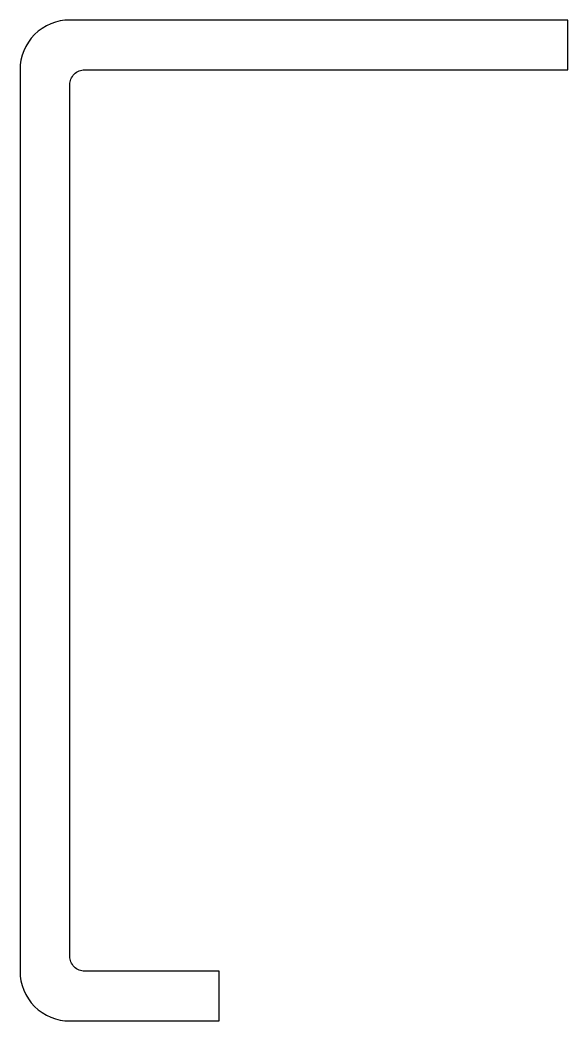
# Model space of a CAD drawing. Extents: x 148.1 to 159.1, y 207.6 to 227.7.
import ezdxf

# ---------------------------------------------------------------- set-up
doc = ezdxf.new("R2010")
doc.units = 0
doc.header["$LTSCALE"] = 15
doc.layers.get('0').update_dxf_attribs({"linetype": 'CONTINUOUS'})

msp = doc.modelspace()

# ---------------------------------------------------------------- linework, layer by layer
at = {"color": 0, "linetype": 'CONTINUOUS', "ltscale": 0.05}
msp.add_lwpolyline([(149.05, 207.645), (152.05, 207.645), (152.05, 208.645), (149.35, 208.645, -0.414214), (149.05, 208.945), (149.05, 226.445, -0.414214), (149.35, 226.745), (159.05, 226.745), (159.05, 227.745), (149.05, 227.745, 0.414214), (148.05, 226.745), (148.05, 208.645, 0.414214)], format="xyb", close=True, dxfattribs=at)

doc.saveas('drawing.dxf')
